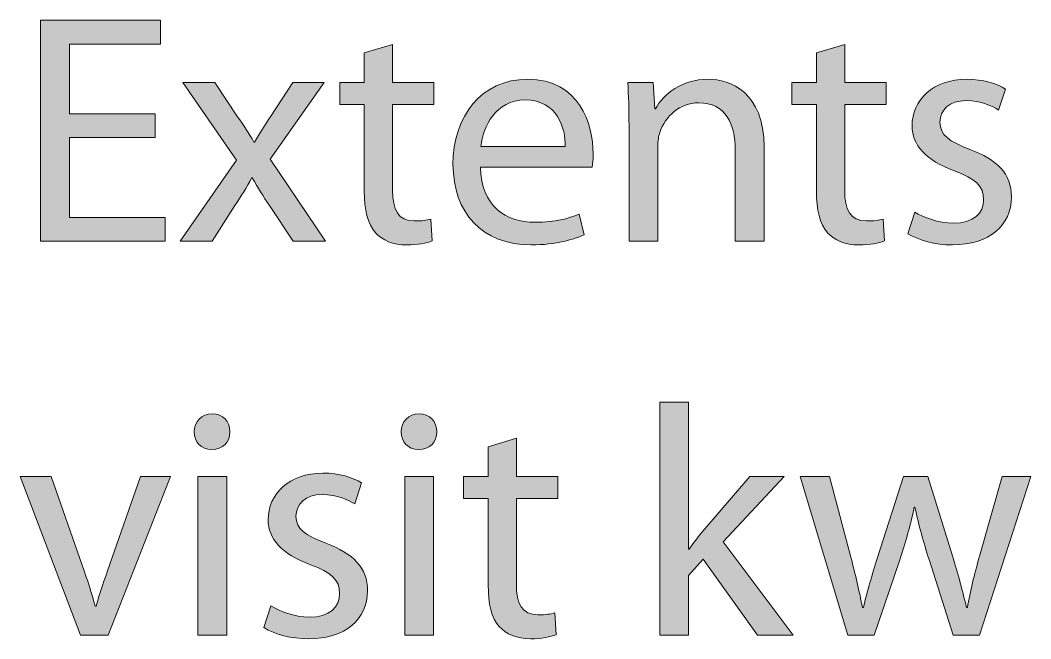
# Model space of a CAD drawing. Header units: inches. Extents: x 108 to 408, y -440 to -140.
# Drawn here: x 190.43 to 201.29, y -157.73 to -151.08 of the extents above; entities that cross this region are included whole.
import ezdxf

# ---------------------------------------------------------------- set-up
doc = ezdxf.new("R2010")
doc.units = ezdxf.units.IN
doc.header["$MEASUREMENT"] = 0
doc.layers.add('Layer 1', color=7, linetype='Continuous')

# ---------------------------------------------------------------- blocks, each defined once
blk = doc.blocks.new('block 15')
at = {"layer": 'Layer 1'}
h = blk.add_hatch(color=250, dxfattribs=at)
h.dxf.hatch_style = 2
h.paths.add_polyline_path([(191.877, -152.344), (190.957, -152.344), (190.957, -153.201), (191.987, -153.201), (191.987, -153.458), (190.647, -153.458), (190.647, -151.082), (191.934, -151.082), (191.934, -151.339), (190.957, -151.339), (190.957, -152.09), (191.877, -152.09)])
h = blk.add_hatch(color=250, dxfattribs=at)
h.dxf.hatch_style = 2
edge = h.paths.add_edge_path()
edge.add_spline(control_points=[(194.429, -151.343), (194.429, -151.343), (194.429, -151.752), (194.429, -151.752), (194.429, -151.752), (194.873, -151.752), (194.873, -151.752), (194.873, -151.752), (194.873, -151.988), (194.873, -151.988), (194.873, -151.988), (194.429, -151.988), (194.429, -151.988), (194.429, -151.988), (194.429, -152.908), (194.429, -152.908), (194.429, -153.12), (194.489, -153.24), (194.661, -153.24), (194.746, -153.24), (194.795, -153.233), (194.841, -153.219), (194.841, -153.219), (194.855, -153.455), (194.855, -153.455), (194.795, -153.476), (194.7, -153.497), (194.58, -153.497), (194.435, -153.497), (194.319, -153.448), (194.245, -153.367), (194.161, -153.272), (194.125, -153.12), (194.125, -152.919), (194.125, -152.919), (194.125, -151.988), (194.125, -151.988), (194.125, -151.988), (193.861, -151.988), (193.861, -151.988), (193.861, -151.988), (193.861, -151.752), (193.861, -151.752), (193.861, -151.752), (194.125, -151.752), (194.125, -151.752), (194.125, -151.752), (194.125, -151.434), (194.125, -151.434), (194.125, -151.434), (194.429, -151.343), (194.429, -151.343)], knot_values=[0, 0, 0, 0, 1, 1, 1, 2, 2, 2, 3, 3, 3, 4, 4, 4, 5, 5, 5, 6, 6, 6, 7, 7, 7, 8, 8, 8, 9, 9, 9, 10, 10, 10, 11, 11, 11, 12, 12, 12, 13, 13, 13, 14, 14, 14, 15, 15, 15, 16, 16, 16, 17, 17, 17, 17], degree=3, periodic=1)
h = blk.add_hatch(color=250, dxfattribs=at)
h.dxf.hatch_style = 2
edge = h.paths.add_edge_path()
edge.add_spline(control_points=[(199.286, -151.343), (199.286, -151.343), (199.286, -151.752), (199.286, -151.752), (199.286, -151.752), (199.73, -151.752), (199.73, -151.752), (199.73, -151.752), (199.73, -151.988), (199.73, -151.988), (199.73, -151.988), (199.286, -151.988), (199.286, -151.988), (199.286, -151.988), (199.286, -152.908), (199.286, -152.908), (199.286, -153.12), (199.346, -153.24), (199.519, -153.24), (199.603, -153.24), (199.653, -153.233), (199.699, -153.219), (199.699, -153.219), (199.713, -153.455), (199.713, -153.455), (199.653, -153.476), (199.558, -153.497), (199.438, -153.497), (199.293, -153.497), (199.177, -153.448), (199.103, -153.367), (199.018, -153.272), (198.983, -153.12), (198.983, -152.919), (198.983, -152.919), (198.983, -151.988), (198.983, -151.988), (198.983, -151.988), (198.718, -151.988), (198.718, -151.988), (198.718, -151.988), (198.718, -151.752), (198.718, -151.752), (198.718, -151.752), (198.983, -151.752), (198.983, -151.752), (198.983, -151.752), (198.983, -151.434), (198.983, -151.434), (198.983, -151.434), (199.286, -151.343), (199.286, -151.343)], knot_values=[0, 0, 0, 0, 1, 1, 1, 2, 2, 2, 3, 3, 3, 4, 4, 4, 5, 5, 5, 6, 6, 6, 7, 7, 7, 8, 8, 8, 9, 9, 9, 10, 10, 10, 11, 11, 11, 12, 12, 12, 13, 13, 13, 14, 14, 14, 15, 15, 15, 16, 16, 16, 17, 17, 17, 17], degree=3, periodic=1)
h = blk.add_hatch(color=250, dxfattribs=at)
h.dxf.hatch_style = 2
edge = h.paths.add_edge_path()
edge.add_spline(control_points=[(192.52, -151.752), (192.52, -151.752), (192.764, -152.119), (192.764, -152.119), (192.83, -152.214), (192.883, -152.298), (192.94, -152.394), (192.94, -152.394), (192.947, -152.394), (192.947, -152.394), (193.003, -152.295), (193.06, -152.207), (193.12, -152.115), (193.12, -152.115), (193.356, -151.752), (193.356, -151.752), (193.356, -151.752), (193.694, -151.752), (193.694, -151.752), (193.694, -151.752), (193.113, -152.577), (193.113, -152.577), (193.113, -152.577), (193.709, -153.458), (193.709, -153.458), (193.709, -153.458), (193.36, -153.458), (193.36, -153.458), (193.36, -153.458), (193.106, -153.074), (193.106, -153.074), (193.038, -152.975), (192.982, -152.88), (192.922, -152.778), (192.922, -152.778), (192.915, -152.778), (192.915, -152.778), (192.859, -152.88), (192.802, -152.972), (192.735, -153.074), (192.735, -153.074), (192.489, -153.458), (192.489, -153.458), (192.489, -153.458), (192.147, -153.458), (192.147, -153.458), (192.147, -153.458), (192.753, -152.588), (192.753, -152.588), (192.753, -152.588), (192.175, -151.752), (192.175, -151.752), (192.175, -151.752), (192.52, -151.752), (192.52, -151.752)], knot_values=[0, 0, 0, 0, 1, 1, 1, 2, 2, 2, 3, 3, 3, 4, 4, 4, 5, 5, 5, 6, 6, 6, 7, 7, 7, 8, 8, 8, 9, 9, 9, 10, 10, 10, 11, 11, 11, 12, 12, 12, 13, 13, 13, 14, 14, 14, 15, 15, 15, 16, 16, 16, 17, 17, 17, 18, 18, 18, 18], degree=3, periodic=1)
h = blk.add_hatch(color=250, dxfattribs=at)
h.dxf.hatch_style = 2
edge = h.paths.add_edge_path()
edge.add_spline(control_points=[(195.374, -152.662), (195.381, -153.081), (195.646, -153.254), (195.959, -153.254), (196.181, -153.254), (196.319, -153.215), (196.432, -153.166), (196.432, -153.166), (196.488, -153.388), (196.488, -153.388), (196.379, -153.437), (196.189, -153.497), (195.917, -153.497), (195.392, -153.497), (195.078, -153.148), (195.078, -152.633), (195.078, -152.119), (195.381, -151.717), (195.878, -151.717), (196.439, -151.717), (196.583, -152.203), (196.583, -152.517), (196.583, -152.581), (196.58, -152.626), (196.573, -152.662), (196.573, -152.662), (195.374, -152.662), (195.374, -152.662)], knot_values=[0, 0, 0, 0, 1, 1, 1, 2, 2, 2, 3, 3, 3, 4, 4, 4, 5, 5, 5, 6, 6, 6, 7, 7, 7, 8, 8, 8, 9, 9, 9, 9], degree=3, periodic=1)
edge = h.paths.add_edge_path()
edge.add_spline(control_points=[(196.284, -152.439), (196.287, -152.245), (196.203, -151.939), (195.853, -151.939), (195.536, -151.939), (195.402, -152.224), (195.378, -152.439), (195.378, -152.439), (196.284, -152.439), (196.284, -152.439)], knot_values=[0, 0, 0, 0, 1, 1, 1, 2, 2, 2, 3, 3, 3, 3], degree=3, periodic=1)
h = blk.add_hatch(color=250, dxfattribs=at)
h.dxf.hatch_style = 2
edge = h.paths.add_edge_path()
edge.add_spline(control_points=[(196.969, -152.214), (196.969, -152.034), (196.965, -151.893), (196.955, -151.752), (196.955, -151.752), (197.229, -151.752), (197.229, -151.752), (197.229, -151.752), (197.247, -152.034), (197.247, -152.034), (197.247, -152.034), (197.254, -152.034), (197.254, -152.034), (197.339, -151.875), (197.536, -151.717), (197.819, -151.717), (198.055, -151.717), (198.421, -151.858), (198.421, -152.443), (198.421, -152.443), (198.421, -153.458), (198.421, -153.458), (198.421, -153.458), (198.111, -153.458), (198.111, -153.458), (198.111, -153.458), (198.111, -152.475), (198.111, -152.475), (198.111, -152.2), (198.009, -151.97), (197.716, -151.97), (197.515, -151.97), (197.357, -152.115), (197.3, -152.288), (197.286, -152.327), (197.279, -152.379), (197.279, -152.432), (197.279, -152.432), (197.279, -153.458), (197.279, -153.458), (197.279, -153.458), (196.969, -153.458), (196.969, -153.458), (196.969, -153.458), (196.969, -152.214), (196.969, -152.214)], knot_values=[0, 0, 0, 0, 1, 1, 1, 2, 2, 2, 3, 3, 3, 4, 4, 4, 5, 5, 5, 6, 6, 6, 7, 7, 7, 8, 8, 8, 9, 9, 9, 10, 10, 10, 11, 11, 11, 12, 12, 12, 13, 13, 13, 14, 14, 14, 15, 15, 15, 15], degree=3, periodic=1)
h = blk.add_hatch(color=250, dxfattribs=at)
h.dxf.hatch_style = 2
edge = h.paths.add_edge_path()
edge.add_spline(control_points=[(200.038, -153.145), (200.133, -153.201), (200.295, -153.264), (200.451, -153.264), (200.672, -153.264), (200.779, -153.155), (200.779, -153.011), (200.779, -152.862), (200.69, -152.785), (200.465, -152.701), (200.154, -152.588), (200.01, -152.422), (200.01, -152.218), (200.01, -151.942), (200.235, -151.717), (200.599, -151.717), (200.771, -151.717), (200.923, -151.762), (201.015, -151.822), (201.015, -151.822), (200.94, -152.048), (200.94, -152.048), (200.874, -152.006), (200.75, -151.946), (200.592, -151.946), (200.408, -151.946), (200.309, -152.051), (200.309, -152.179), (200.309, -152.319), (200.408, -152.383), (200.63, -152.471), (200.923, -152.581), (201.078, -152.728), (201.078, -152.982), (201.078, -153.286), (200.842, -153.497), (200.443, -153.497), (200.257, -153.497), (200.084, -153.448), (199.964, -153.377), (199.964, -153.377), (200.038, -153.145), (200.038, -153.145)], knot_values=[0, 0, 0, 0, 1, 1, 1, 2, 2, 2, 3, 3, 3, 4, 4, 4, 5, 5, 5, 6, 6, 6, 7, 7, 7, 8, 8, 8, 9, 9, 9, 10, 10, 10, 11, 11, 11, 12, 12, 12, 13, 13, 13, 14, 14, 14, 14], degree=3, periodic=1)
h = blk.add_hatch(color=250, dxfattribs=at)
h.dxf.hatch_style = 2
edge = h.paths.add_edge_path()
edge.add_spline(control_points=[(197.607, -156.768), (197.607, -156.768), (197.614, -156.768), (197.614, -156.768), (197.657, -156.708), (197.713, -156.634), (197.762, -156.574), (197.762, -156.574), (198.266, -155.985), (198.266, -155.985), (198.266, -155.985), (198.637, -155.985), (198.637, -155.985), (198.637, -155.985), (197.981, -156.687), (197.981, -156.687), (197.981, -156.687), (198.732, -157.692), (198.732, -157.692), (198.732, -157.692), (198.351, -157.692), (198.351, -157.692), (198.351, -157.692), (197.766, -156.874), (197.766, -156.874), (197.766, -156.874), (197.607, -157.05), (197.607, -157.05), (197.607, -157.05), (197.607, -157.692), (197.607, -157.692), (197.607, -157.692), (197.3, -157.692), (197.3, -157.692), (197.3, -157.692), (197.3, -155.189), (197.3, -155.189), (197.3, -155.189), (197.607, -155.189), (197.607, -155.189), (197.607, -155.189), (197.607, -156.768), (197.607, -156.768)], knot_values=[0, 0, 0, 0, 1, 1, 1, 2, 2, 2, 3, 3, 3, 4, 4, 4, 5, 5, 5, 6, 6, 6, 7, 7, 7, 8, 8, 8, 9, 9, 9, 10, 10, 10, 11, 11, 11, 12, 12, 12, 13, 13, 13, 14, 14, 14, 14], degree=3, periodic=1)
h = blk.add_hatch(color=250, dxfattribs=at)
h.dxf.hatch_style = 2
edge = h.paths.add_edge_path()
edge.add_spline(control_points=[(192.682, -155.506), (192.682, -155.612), (192.608, -155.696), (192.485, -155.696), (192.372, -155.696), (192.298, -155.612), (192.298, -155.506), (192.298, -155.4), (192.376, -155.312), (192.492, -155.312), (192.605, -155.312), (192.682, -155.396), (192.682, -155.506)], knot_values=[0, 0, 0, 0, 1, 1, 1, 2, 2, 2, 3, 3, 3, 4, 4, 4, 4], degree=3, periodic=1)
h.paths.add_polyline_path([(192.337, -157.692), (192.337, -155.985), (192.647, -155.985), (192.647, -157.692)])
h = blk.add_hatch(color=250, dxfattribs=at)
h.dxf.hatch_style = 2
edge = h.paths.add_edge_path()
edge.add_spline(control_points=[(194.905, -155.506), (194.905, -155.612), (194.831, -155.696), (194.707, -155.696), (194.594, -155.696), (194.521, -155.612), (194.521, -155.506), (194.521, -155.4), (194.598, -155.312), (194.714, -155.312), (194.827, -155.312), (194.905, -155.396), (194.905, -155.506)], knot_values=[0, 0, 0, 0, 1, 1, 1, 2, 2, 2, 3, 3, 3, 4, 4, 4, 4], degree=3, periodic=1)
h.paths.add_polyline_path([(194.559, -157.692), (194.559, -155.985), (194.87, -155.985), (194.87, -157.692)])
h = blk.add_hatch(color=250, dxfattribs=at)
h.dxf.hatch_style = 2
edge = h.paths.add_edge_path()
edge.add_spline(control_points=[(195.759, -155.576), (195.759, -155.576), (195.759, -155.985), (195.759, -155.985), (195.759, -155.985), (196.203, -155.985), (196.203, -155.985), (196.203, -155.985), (196.203, -156.221), (196.203, -156.221), (196.203, -156.221), (195.759, -156.221), (195.759, -156.221), (195.759, -156.221), (195.759, -157.142), (195.759, -157.142), (195.759, -157.353), (195.819, -157.473), (195.991, -157.473), (196.076, -157.473), (196.125, -157.466), (196.171, -157.452), (196.171, -157.452), (196.185, -157.688), (196.185, -157.688), (196.125, -157.709), (196.03, -157.731), (195.91, -157.731), (195.766, -157.731), (195.65, -157.681), (195.575, -157.6), (195.491, -157.505), (195.456, -157.353), (195.456, -157.152), (195.456, -157.152), (195.456, -156.221), (195.456, -156.221), (195.456, -156.221), (195.191, -156.221), (195.191, -156.221), (195.191, -156.221), (195.191, -155.985), (195.191, -155.985), (195.191, -155.985), (195.456, -155.985), (195.456, -155.985), (195.456, -155.985), (195.456, -155.668), (195.456, -155.668), (195.456, -155.668), (195.759, -155.576), (195.759, -155.576)], knot_values=[0, 0, 0, 0, 1, 1, 1, 2, 2, 2, 3, 3, 3, 4, 4, 4, 5, 5, 5, 6, 6, 6, 7, 7, 7, 8, 8, 8, 9, 9, 9, 10, 10, 10, 11, 11, 11, 12, 12, 12, 13, 13, 13, 14, 14, 14, 15, 15, 15, 16, 16, 16, 17, 17, 17, 17], degree=3, periodic=1)
h = blk.add_hatch(color=250, dxfattribs=at)
h.dxf.hatch_style = 2
edge = h.paths.add_edge_path()
edge.add_spline(control_points=[(190.76, -155.985), (190.76, -155.985), (191.095, -156.941), (191.095, -156.941), (191.151, -157.1), (191.197, -157.24), (191.232, -157.381), (191.232, -157.381), (191.243, -157.381), (191.243, -157.381), (191.282, -157.24), (191.331, -157.1), (191.388, -156.941), (191.388, -156.941), (191.719, -155.985), (191.719, -155.985), (191.719, -155.985), (192.043, -155.985), (192.043, -155.985), (192.043, -155.985), (191.373, -157.692), (191.373, -157.692), (191.373, -157.692), (191.077, -157.692), (191.077, -157.692), (191.077, -157.692), (190.428, -155.985), (190.428, -155.985), (190.428, -155.985), (190.76, -155.985), (190.76, -155.985)], knot_values=[0, 0, 0, 0, 1, 1, 1, 2, 2, 2, 3, 3, 3, 4, 4, 4, 5, 5, 5, 6, 6, 6, 7, 7, 7, 8, 8, 8, 9, 9, 9, 10, 10, 10, 10], degree=3, periodic=1)
h = blk.add_hatch(color=250, dxfattribs=at)
h.dxf.hatch_style = 2
edge = h.paths.add_edge_path()
edge.add_spline(control_points=[(193.12, -157.378), (193.215, -157.434), (193.377, -157.498), (193.533, -157.498), (193.754, -157.498), (193.86, -157.389), (193.86, -157.244), (193.86, -157.096), (193.772, -157.018), (193.547, -156.934), (193.236, -156.821), (193.092, -156.655), (193.092, -156.451), (193.092, -156.176), (193.317, -155.95), (193.681, -155.95), (193.853, -155.95), (194.005, -155.996), (194.096, -156.056), (194.096, -156.056), (194.022, -156.281), (194.022, -156.281), (193.956, -156.239), (193.832, -156.179), (193.673, -156.179), (193.49, -156.179), (193.391, -156.285), (193.391, -156.412), (193.391, -156.553), (193.49, -156.617), (193.712, -156.704), (194.005, -156.814), (194.16, -156.962), (194.16, -157.216), (194.16, -157.519), (193.924, -157.731), (193.525, -157.731), (193.339, -157.731), (193.166, -157.681), (193.046, -157.611), (193.046, -157.611), (193.12, -157.378), (193.12, -157.378)], knot_values=[0, 0, 0, 0, 1, 1, 1, 2, 2, 2, 3, 3, 3, 4, 4, 4, 5, 5, 5, 6, 6, 6, 7, 7, 7, 8, 8, 8, 9, 9, 9, 10, 10, 10, 11, 11, 11, 12, 12, 12, 13, 13, 13, 14, 14, 14, 14], degree=3, periodic=1)
h = blk.add_hatch(color=250, dxfattribs=at)
h.dxf.hatch_style = 2
edge = h.paths.add_edge_path()
edge.add_spline(control_points=[(199.124, -155.985), (199.124, -155.985), (199.353, -156.853), (199.353, -156.853), (199.399, -157.043), (199.445, -157.219), (199.477, -157.395), (199.477, -157.395), (199.487, -157.395), (199.487, -157.395), (199.526, -157.223), (199.582, -157.04), (199.639, -156.856), (199.639, -156.856), (199.917, -155.985), (199.917, -155.985), (199.917, -155.985), (200.178, -155.985), (200.178, -155.985), (200.178, -155.985), (200.443, -156.838), (200.443, -156.838), (200.506, -157.043), (200.555, -157.223), (200.594, -157.395), (200.594, -157.395), (200.605, -157.395), (200.605, -157.395), (200.633, -157.223), (200.679, -157.043), (200.735, -156.842), (200.735, -156.842), (200.979, -155.985), (200.979, -155.985), (200.979, -155.985), (201.285, -155.985), (201.285, -155.985), (201.285, -155.985), (200.735, -157.692), (200.735, -157.692), (200.735, -157.692), (200.453, -157.692), (200.453, -157.692), (200.453, -157.692), (200.192, -156.877), (200.192, -156.877), (200.132, -156.687), (200.083, -156.518), (200.041, -156.317), (200.041, -156.317), (200.034, -156.317), (200.034, -156.317), (199.991, -156.521), (199.938, -156.698), (199.878, -156.881), (199.878, -156.881), (199.603, -157.692), (199.603, -157.692), (199.603, -157.692), (199.321, -157.692), (199.321, -157.692), (199.321, -157.692), (198.807, -155.985), (198.807, -155.985), (198.807, -155.985), (199.124, -155.985), (199.124, -155.985)], knot_values=[0, 0, 0, 0, 1, 1, 1, 2, 2, 2, 3, 3, 3, 4, 4, 4, 5, 5, 5, 6, 6, 6, 7, 7, 7, 8, 8, 8, 9, 9, 9, 10, 10, 10, 11, 11, 11, 12, 12, 12, 13, 13, 13, 14, 14, 14, 15, 15, 15, 16, 16, 16, 17, 17, 17, 18, 18, 18, 19, 19, 19, 20, 20, 20, 21, 21, 21, 22, 22, 22, 22], degree=3, periodic=1)
at = {"layer": 'Layer 1', "lineweight": 0}
for points in [[(191.877, -152.344), (190.957, -152.344), (190.957, -153.201), (191.987, -153.201), (191.987, -153.458), (190.647, -153.458), (190.647, -151.082), (191.934, -151.082), (191.934, -151.339), (190.957, -151.339), (190.957, -152.09), (191.877, -152.09), (191.877, -152.344)], [(192.337, -157.692), (192.337, -155.985), (192.647, -155.985), (192.647, -157.692), (192.337, -157.692)], [(194.559, -157.692), (194.559, -155.985), (194.87, -155.985), (194.87, -157.692), (194.559, -157.692)]]:
    blk.add_lwpolyline(points, dxfattribs=at)
for points, knots in [([(194.429, -151.343), (194.429, -151.343), (194.429, -151.752), (194.429, -151.752), (194.429, -151.752), (194.873, -151.752), (194.873, -151.752), (194.873, -151.752), (194.873, -151.988), (194.873, -151.988), (194.873, -151.988), (194.429, -151.988), (194.429, -151.988), (194.429, -151.988), (194.429, -152.908), (194.429, -152.908), (194.429, -153.12), (194.489, -153.24), (194.661, -153.24), (194.746, -153.24), (194.795, -153.233), (194.841, -153.219), (194.841, -153.219), (194.855, -153.455), (194.855, -153.455), (194.795, -153.476), (194.7, -153.497), (194.58, -153.497), (194.435, -153.497), (194.319, -153.448), (194.245, -153.367), (194.161, -153.272), (194.125, -153.12), (194.125, -152.919), (194.125, -152.919), (194.125, -151.988), (194.125, -151.988), (194.125, -151.988), (193.861, -151.988), (193.861, -151.988), (193.861, -151.988), (193.861, -151.752), (193.861, -151.752), (193.861, -151.752), (194.125, -151.752), (194.125, -151.752), (194.125, -151.752), (194.125, -151.434), (194.125, -151.434), (194.125, -151.434), (194.429, -151.343), (194.429, -151.343)], [0, 0, 0, 0, 1, 1, 1, 2, 2, 2, 3, 3, 3, 4, 4, 4, 5, 5, 5, 6, 6, 6, 7, 7, 7, 8, 8, 8, 9, 9, 9, 10, 10, 10, 11, 11, 11, 12, 12, 12, 13, 13, 13, 14, 14, 14, 15, 15, 15, 16, 16, 16, 17, 17, 17, 17]), ([(199.286, -151.343), (199.286, -151.343), (199.286, -151.752), (199.286, -151.752), (199.286, -151.752), (199.73, -151.752), (199.73, -151.752), (199.73, -151.752), (199.73, -151.988), (199.73, -151.988), (199.73, -151.988), (199.286, -151.988), (199.286, -151.988), (199.286, -151.988), (199.286, -152.908), (199.286, -152.908), (199.286, -153.12), (199.346, -153.24), (199.519, -153.24), (199.603, -153.24), (199.653, -153.233), (199.699, -153.219), (199.699, -153.219), (199.713, -153.455), (199.713, -153.455), (199.653, -153.476), (199.558, -153.497), (199.438, -153.497), (199.293, -153.497), (199.177, -153.448), (199.103, -153.367), (199.018, -153.272), (198.983, -153.12), (198.983, -152.919), (198.983, -152.919), (198.983, -151.988), (198.983, -151.988), (198.983, -151.988), (198.718, -151.988), (198.718, -151.988), (198.718, -151.988), (198.718, -151.752), (198.718, -151.752), (198.718, -151.752), (198.983, -151.752), (198.983, -151.752), (198.983, -151.752), (198.983, -151.434), (198.983, -151.434), (198.983, -151.434), (199.286, -151.343), (199.286, -151.343)], [0, 0, 0, 0, 1, 1, 1, 2, 2, 2, 3, 3, 3, 4, 4, 4, 5, 5, 5, 6, 6, 6, 7, 7, 7, 8, 8, 8, 9, 9, 9, 10, 10, 10, 11, 11, 11, 12, 12, 12, 13, 13, 13, 14, 14, 14, 15, 15, 15, 16, 16, 16, 17, 17, 17, 17]), ([(192.52, -151.752), (192.52, -151.752), (192.764, -152.119), (192.764, -152.119), (192.83, -152.214), (192.883, -152.298), (192.94, -152.394), (192.94, -152.394), (192.947, -152.394), (192.947, -152.394), (193.003, -152.295), (193.06, -152.207), (193.12, -152.115), (193.12, -152.115), (193.356, -151.752), (193.356, -151.752), (193.356, -151.752), (193.694, -151.752), (193.694, -151.752), (193.694, -151.752), (193.113, -152.577), (193.113, -152.577), (193.113, -152.577), (193.709, -153.458), (193.709, -153.458), (193.709, -153.458), (193.36, -153.458), (193.36, -153.458), (193.36, -153.458), (193.106, -153.074), (193.106, -153.074), (193.038, -152.975), (192.982, -152.88), (192.922, -152.778), (192.922, -152.778), (192.915, -152.778), (192.915, -152.778), (192.859, -152.88), (192.802, -152.972), (192.735, -153.074), (192.735, -153.074), (192.489, -153.458), (192.489, -153.458), (192.489, -153.458), (192.147, -153.458), (192.147, -153.458), (192.147, -153.458), (192.753, -152.588), (192.753, -152.588), (192.753, -152.588), (192.175, -151.752), (192.175, -151.752), (192.175, -151.752), (192.52, -151.752), (192.52, -151.752)], [0, 0, 0, 0, 1, 1, 1, 2, 2, 2, 3, 3, 3, 4, 4, 4, 5, 5, 5, 6, 6, 6, 7, 7, 7, 8, 8, 8, 9, 9, 9, 10, 10, 10, 11, 11, 11, 12, 12, 12, 13, 13, 13, 14, 14, 14, 15, 15, 15, 16, 16, 16, 17, 17, 17, 18, 18, 18, 18]), ([(195.374, -152.662), (195.381, -153.081), (195.646, -153.254), (195.959, -153.254), (196.181, -153.254), (196.319, -153.215), (196.432, -153.166), (196.432, -153.166), (196.488, -153.388), (196.488, -153.388), (196.379, -153.437), (196.189, -153.497), (195.917, -153.497), (195.392, -153.497), (195.078, -153.148), (195.078, -152.633), (195.078, -152.119), (195.381, -151.717), (195.878, -151.717), (196.439, -151.717), (196.583, -152.203), (196.583, -152.517), (196.583, -152.581), (196.58, -152.626), (196.573, -152.662), (196.573, -152.662), (195.374, -152.662), (195.374, -152.662)], [0, 0, 0, 0, 1, 1, 1, 2, 2, 2, 3, 3, 3, 4, 4, 4, 5, 5, 5, 6, 6, 6, 7, 7, 7, 8, 8, 8, 9, 9, 9, 9]), ([(196.969, -152.214), (196.969, -152.034), (196.965, -151.893), (196.955, -151.752), (196.955, -151.752), (197.229, -151.752), (197.229, -151.752), (197.229, -151.752), (197.247, -152.034), (197.247, -152.034), (197.247, -152.034), (197.254, -152.034), (197.254, -152.034), (197.339, -151.875), (197.536, -151.717), (197.819, -151.717), (198.055, -151.717), (198.421, -151.858), (198.421, -152.443), (198.421, -152.443), (198.421, -153.458), (198.421, -153.458), (198.421, -153.458), (198.111, -153.458), (198.111, -153.458), (198.111, -153.458), (198.111, -152.475), (198.111, -152.475), (198.111, -152.2), (198.009, -151.97), (197.716, -151.97), (197.515, -151.97), (197.357, -152.115), (197.3, -152.288), (197.286, -152.327), (197.279, -152.379), (197.279, -152.432), (197.279, -152.432), (197.279, -153.458), (197.279, -153.458), (197.279, -153.458), (196.969, -153.458), (196.969, -153.458), (196.969, -153.458), (196.969, -152.214), (196.969, -152.214)], [0, 0, 0, 0, 1, 1, 1, 2, 2, 2, 3, 3, 3, 4, 4, 4, 5, 5, 5, 6, 6, 6, 7, 7, 7, 8, 8, 8, 9, 9, 9, 10, 10, 10, 11, 11, 11, 12, 12, 12, 13, 13, 13, 14, 14, 14, 15, 15, 15, 15]), ([(200.038, -153.145), (200.133, -153.201), (200.295, -153.264), (200.451, -153.264), (200.672, -153.264), (200.779, -153.155), (200.779, -153.011), (200.779, -152.862), (200.69, -152.785), (200.465, -152.701), (200.154, -152.588), (200.01, -152.422), (200.01, -152.218), (200.01, -151.942), (200.235, -151.717), (200.599, -151.717), (200.771, -151.717), (200.923, -151.762), (201.015, -151.822), (201.015, -151.822), (200.94, -152.048), (200.94, -152.048), (200.874, -152.006), (200.75, -151.946), (200.592, -151.946), (200.408, -151.946), (200.309, -152.051), (200.309, -152.179), (200.309, -152.319), (200.408, -152.383), (200.63, -152.471), (200.923, -152.581), (201.078, -152.728), (201.078, -152.982), (201.078, -153.286), (200.842, -153.497), (200.443, -153.497), (200.257, -153.497), (200.084, -153.448), (199.964, -153.377), (199.964, -153.377), (200.038, -153.145), (200.038, -153.145)], [0, 0, 0, 0, 1, 1, 1, 2, 2, 2, 3, 3, 3, 4, 4, 4, 5, 5, 5, 6, 6, 6, 7, 7, 7, 8, 8, 8, 9, 9, 9, 10, 10, 10, 11, 11, 11, 12, 12, 12, 13, 13, 13, 14, 14, 14, 14]), ([(196.284, -152.439), (196.287, -152.245), (196.203, -151.939), (195.853, -151.939), (195.536, -151.939), (195.402, -152.224), (195.378, -152.439), (195.378, -152.439), (196.284, -152.439), (196.284, -152.439)], [0, 0, 0, 0, 1, 1, 1, 2, 2, 2, 3, 3, 3, 3]), ([(197.607, -156.768), (197.607, -156.768), (197.614, -156.768), (197.614, -156.768), (197.657, -156.708), (197.713, -156.634), (197.762, -156.574), (197.762, -156.574), (198.266, -155.985), (198.266, -155.985), (198.266, -155.985), (198.637, -155.985), (198.637, -155.985), (198.637, -155.985), (197.981, -156.687), (197.981, -156.687), (197.981, -156.687), (198.732, -157.692), (198.732, -157.692), (198.732, -157.692), (198.351, -157.692), (198.351, -157.692), (198.351, -157.692), (197.766, -156.874), (197.766, -156.874), (197.766, -156.874), (197.607, -157.05), (197.607, -157.05), (197.607, -157.05), (197.607, -157.692), (197.607, -157.692), (197.607, -157.692), (197.3, -157.692), (197.3, -157.692), (197.3, -157.692), (197.3, -155.189), (197.3, -155.189), (197.3, -155.189), (197.607, -155.189), (197.607, -155.189), (197.607, -155.189), (197.607, -156.768), (197.607, -156.768)], [0, 0, 0, 0, 1, 1, 1, 2, 2, 2, 3, 3, 3, 4, 4, 4, 5, 5, 5, 6, 6, 6, 7, 7, 7, 8, 8, 8, 9, 9, 9, 10, 10, 10, 11, 11, 11, 12, 12, 12, 13, 13, 13, 14, 14, 14, 14]), ([(192.682, -155.506), (192.682, -155.612), (192.608, -155.696), (192.485, -155.696), (192.372, -155.696), (192.298, -155.612), (192.298, -155.506), (192.298, -155.4), (192.376, -155.312), (192.492, -155.312), (192.605, -155.312), (192.682, -155.396), (192.682, -155.506)], [0, 0, 0, 0, 1, 1, 1, 2, 2, 2, 3, 3, 3, 4, 4, 4, 4]), ([(194.905, -155.506), (194.905, -155.612), (194.831, -155.696), (194.707, -155.696), (194.594, -155.696), (194.521, -155.612), (194.521, -155.506), (194.521, -155.4), (194.598, -155.312), (194.714, -155.312), (194.827, -155.312), (194.905, -155.396), (194.905, -155.506)], [0, 0, 0, 0, 1, 1, 1, 2, 2, 2, 3, 3, 3, 4, 4, 4, 4]), ([(195.759, -155.576), (195.759, -155.576), (195.759, -155.985), (195.759, -155.985), (195.759, -155.985), (196.203, -155.985), (196.203, -155.985), (196.203, -155.985), (196.203, -156.221), (196.203, -156.221), (196.203, -156.221), (195.759, -156.221), (195.759, -156.221), (195.759, -156.221), (195.759, -157.142), (195.759, -157.142), (195.759, -157.353), (195.819, -157.473), (195.991, -157.473), (196.076, -157.473), (196.125, -157.466), (196.171, -157.452), (196.171, -157.452), (196.185, -157.688), (196.185, -157.688), (196.125, -157.709), (196.03, -157.731), (195.91, -157.731), (195.766, -157.731), (195.65, -157.681), (195.575, -157.6), (195.491, -157.505), (195.456, -157.353), (195.456, -157.152), (195.456, -157.152), (195.456, -156.221), (195.456, -156.221), (195.456, -156.221), (195.191, -156.221), (195.191, -156.221), (195.191, -156.221), (195.191, -155.985), (195.191, -155.985), (195.191, -155.985), (195.456, -155.985), (195.456, -155.985), (195.456, -155.985), (195.456, -155.668), (195.456, -155.668), (195.456, -155.668), (195.759, -155.576), (195.759, -155.576)], [0, 0, 0, 0, 1, 1, 1, 2, 2, 2, 3, 3, 3, 4, 4, 4, 5, 5, 5, 6, 6, 6, 7, 7, 7, 8, 8, 8, 9, 9, 9, 10, 10, 10, 11, 11, 11, 12, 12, 12, 13, 13, 13, 14, 14, 14, 15, 15, 15, 16, 16, 16, 17, 17, 17, 17]), ([(190.76, -155.985), (190.76, -155.985), (191.095, -156.941), (191.095, -156.941), (191.151, -157.1), (191.197, -157.24), (191.232, -157.381), (191.232, -157.381), (191.243, -157.381), (191.243, -157.381), (191.282, -157.24), (191.331, -157.1), (191.388, -156.941), (191.388, -156.941), (191.719, -155.985), (191.719, -155.985), (191.719, -155.985), (192.043, -155.985), (192.043, -155.985), (192.043, -155.985), (191.373, -157.692), (191.373, -157.692), (191.373, -157.692), (191.077, -157.692), (191.077, -157.692), (191.077, -157.692), (190.428, -155.985), (190.428, -155.985), (190.428, -155.985), (190.76, -155.985), (190.76, -155.985)], [0, 0, 0, 0, 1, 1, 1, 2, 2, 2, 3, 3, 3, 4, 4, 4, 5, 5, 5, 6, 6, 6, 7, 7, 7, 8, 8, 8, 9, 9, 9, 10, 10, 10, 10]), ([(193.12, -157.378), (193.215, -157.434), (193.377, -157.498), (193.533, -157.498), (193.754, -157.498), (193.86, -157.389), (193.86, -157.244), (193.86, -157.096), (193.772, -157.018), (193.547, -156.934), (193.236, -156.821), (193.092, -156.655), (193.092, -156.451), (193.092, -156.176), (193.317, -155.95), (193.681, -155.95), (193.853, -155.95), (194.005, -155.996), (194.096, -156.056), (194.096, -156.056), (194.022, -156.281), (194.022, -156.281), (193.956, -156.239), (193.832, -156.179), (193.673, -156.179), (193.49, -156.179), (193.391, -156.285), (193.391, -156.412), (193.391, -156.553), (193.49, -156.617), (193.712, -156.704), (194.005, -156.814), (194.16, -156.962), (194.16, -157.216), (194.16, -157.519), (193.924, -157.731), (193.525, -157.731), (193.339, -157.731), (193.166, -157.681), (193.046, -157.611), (193.046, -157.611), (193.12, -157.378), (193.12, -157.378)], [0, 0, 0, 0, 1, 1, 1, 2, 2, 2, 3, 3, 3, 4, 4, 4, 5, 5, 5, 6, 6, 6, 7, 7, 7, 8, 8, 8, 9, 9, 9, 10, 10, 10, 11, 11, 11, 12, 12, 12, 13, 13, 13, 14, 14, 14, 14]), ([(199.124, -155.985), (199.124, -155.985), (199.353, -156.853), (199.353, -156.853), (199.399, -157.043), (199.445, -157.219), (199.477, -157.395), (199.477, -157.395), (199.487, -157.395), (199.487, -157.395), (199.526, -157.223), (199.582, -157.04), (199.639, -156.856), (199.639, -156.856), (199.917, -155.985), (199.917, -155.985), (199.917, -155.985), (200.178, -155.985), (200.178, -155.985), (200.178, -155.985), (200.443, -156.838), (200.443, -156.838), (200.506, -157.043), (200.555, -157.223), (200.594, -157.395), (200.594, -157.395), (200.605, -157.395), (200.605, -157.395), (200.633, -157.223), (200.679, -157.043), (200.735, -156.842), (200.735, -156.842), (200.979, -155.985), (200.979, -155.985), (200.979, -155.985), (201.285, -155.985), (201.285, -155.985), (201.285, -155.985), (200.735, -157.692), (200.735, -157.692), (200.735, -157.692), (200.453, -157.692), (200.453, -157.692), (200.453, -157.692), (200.192, -156.877), (200.192, -156.877), (200.132, -156.687), (200.083, -156.518), (200.041, -156.317), (200.041, -156.317), (200.034, -156.317), (200.034, -156.317), (199.991, -156.521), (199.938, -156.698), (199.878, -156.881), (199.878, -156.881), (199.603, -157.692), (199.603, -157.692), (199.603, -157.692), (199.321, -157.692), (199.321, -157.692), (199.321, -157.692), (198.807, -155.985), (198.807, -155.985), (198.807, -155.985), (199.124, -155.985), (199.124, -155.985)], [0, 0, 0, 0, 1, 1, 1, 2, 2, 2, 3, 3, 3, 4, 4, 4, 5, 5, 5, 6, 6, 6, 7, 7, 7, 8, 8, 8, 9, 9, 9, 10, 10, 10, 11, 11, 11, 12, 12, 12, 13, 13, 13, 14, 14, 14, 15, 15, 15, 16, 16, 16, 17, 17, 17, 18, 18, 18, 19, 19, 19, 20, 20, 20, 21, 21, 21, 22, 22, 22, 22])]:
    blk.add_open_spline(points, degree=3, knots=knots, dxfattribs=at)

msp = doc.modelspace()

# ---------------------------------------------------------------- block references
at = {"layer": 'Layer 1'}
msp.add_blockref('block 15', (0, 0), dxfattribs=at)

doc.saveas('drawing.dxf')
